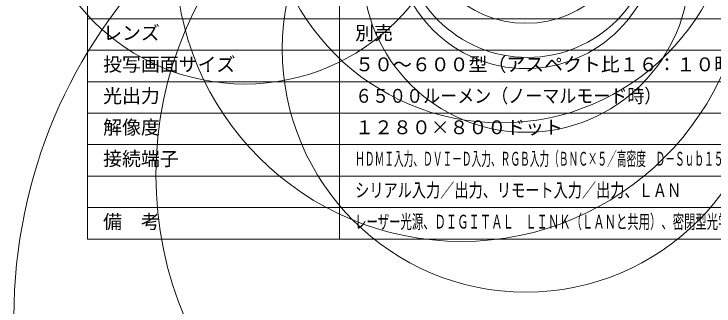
# Model space of a CAD drawing. Units: millimetres, scale not verified. Extents: x -82 to 97, y -150 to 192.
# Drawn here: x -74.1 to 37, y -67.1 to -20.7 of the extents above; entities that cross this region are included whole.
import ezdxf
from ezdxf.enums import TextEntityAlignment as Align

# ---------------------------------------------------------------- set-up
doc = ezdxf.new("R2010")
doc.units = ezdxf.units.MM
doc.header["$LTSCALE"] = 0.125
doc.layers.add('0-1_MOJI1', color=7, linetype='Continuous')
doc.layers.add('0-2_WAKU', color=1, linetype='Continuous', lineweight=18)
doc.layers.add('0-5_GAIKEI', color=1, linetype='Continuous', lineweight=18)
doc.styles.add('ＭＳ ゴシック', font='')
doc.styles.get('ＭＳ ゴシック').set_extended_font_data('MS Gothic')

msp = doc.modelspace()

# ---------------------------------------------------------------- linework, layer by layer
at = {"layer": '0-2_WAKU', "color": 4}
for p, q in [((-62.4976, -6.4996), (-62.4976, -56.4996)), ((-22.4976, -56.4996), (-22.4976, -6.4996)), ((-62.4976, -56.4996), (62.5024, -56.4996))]:
    msp.add_line(p, q, dxfattribs=at)
at = {"layer": '0-2_WAKU'}
for p, q in [((-62.4976, -21.4996), (62.5024, -21.4996)), ((-62.4976, -26.4996), (62.5024, -26.4996)), ((-62.4976, -31.4996), (62.5024, -31.4996)), ((-62.4976, -36.4996), (62.5024, -36.4996)), ((-62.4976, -41.4996), (62.5024, -41.4996)), ((-62.4976, -46.4996), (62.5024, -46.4996)), ((-62.4976, -51.4996), (62.5024, -51.4996))]:
    msp.add_line(p, q, dxfattribs=at)
at = {"layer": '0-5_GAIKEI'}
for centre, radius in [((-37.4973, 2.1109), 33.9726), ((3.1404, -0.8229), 37.2143), ((-3.0761, -11.4295), 45.4484), ((7.1941, -68.8263), 81.3333), ((7.0945, -46.2741), 58.7052), ((7.0895, -26.2934), 38.6487), ((7.1137, -13.6301), 25.9092), ((7.3553, -7.5992), 20.0294), ((7.1035, -8.6007), 20.8039), ((7.1063, -5.0391), 17.1665)]:
    msp.add_circle(centre, radius, dxfattribs=at)

# ---------------------------------------------------------------- texts
at = {"layer": '0-1_MOJI1', "style": 'ＭＳ ゴシック'}
for s, p in [('レンズ', (-59.9976, -25.4996)), ('別売', (-19.9976, -25.4996)), ('投写画面サイズ', (-59.9976, -30.4996)), ('５０～６００型（アスペクト比１６：１０時）', (-19.9976, -30.4996)), ('光出力', (-59.9976, -35.4996)), ('解像度', (-59.9976, -40.4996)), ('１２８０×８００ドット', (-19.9976, -40.4996)), ('接続端子', (-59.9976, -45.4996)), ('備\u3000考\u3000', (-59.9976, -55.4996))]:
    msp.add_text(s, height=2.199, dxfattribs=at).set_placement(p, align=Align.BOTTOM_LEFT)
for s, width, p in [('６５００ルーメン（ノーマルモード時）', 0.9, (-19.9976, -35.4996)), ('ＨＤＭＩ入力、ＤＶＩ－Ｄ入力、ＲＧＢ入力（ＢＮＣ×５／高密度\u3000Ｄ－Ｓｕｂ１５Ｐ・メス型）、', 0.5, (-19.9976, -45.4996)), ('シリアル入力／出力、リモート入力／出力、ＬＡＮ', 0.75, (-19.9976, -50.4996)), ('レーザー光源、ＤＩＧＩＴＡＬ\u3000ＬＩＮＫ（ＬＡＮと共用）、密閉型光学ブロック', 0.6, (-19.9976, -55.4996))]:
    msp.add_text(s, height=2.199, dxfattribs=dict(at, width=width)).set_placement(p, align=Align.BOTTOM_LEFT)

doc.saveas('drawing.dxf')
